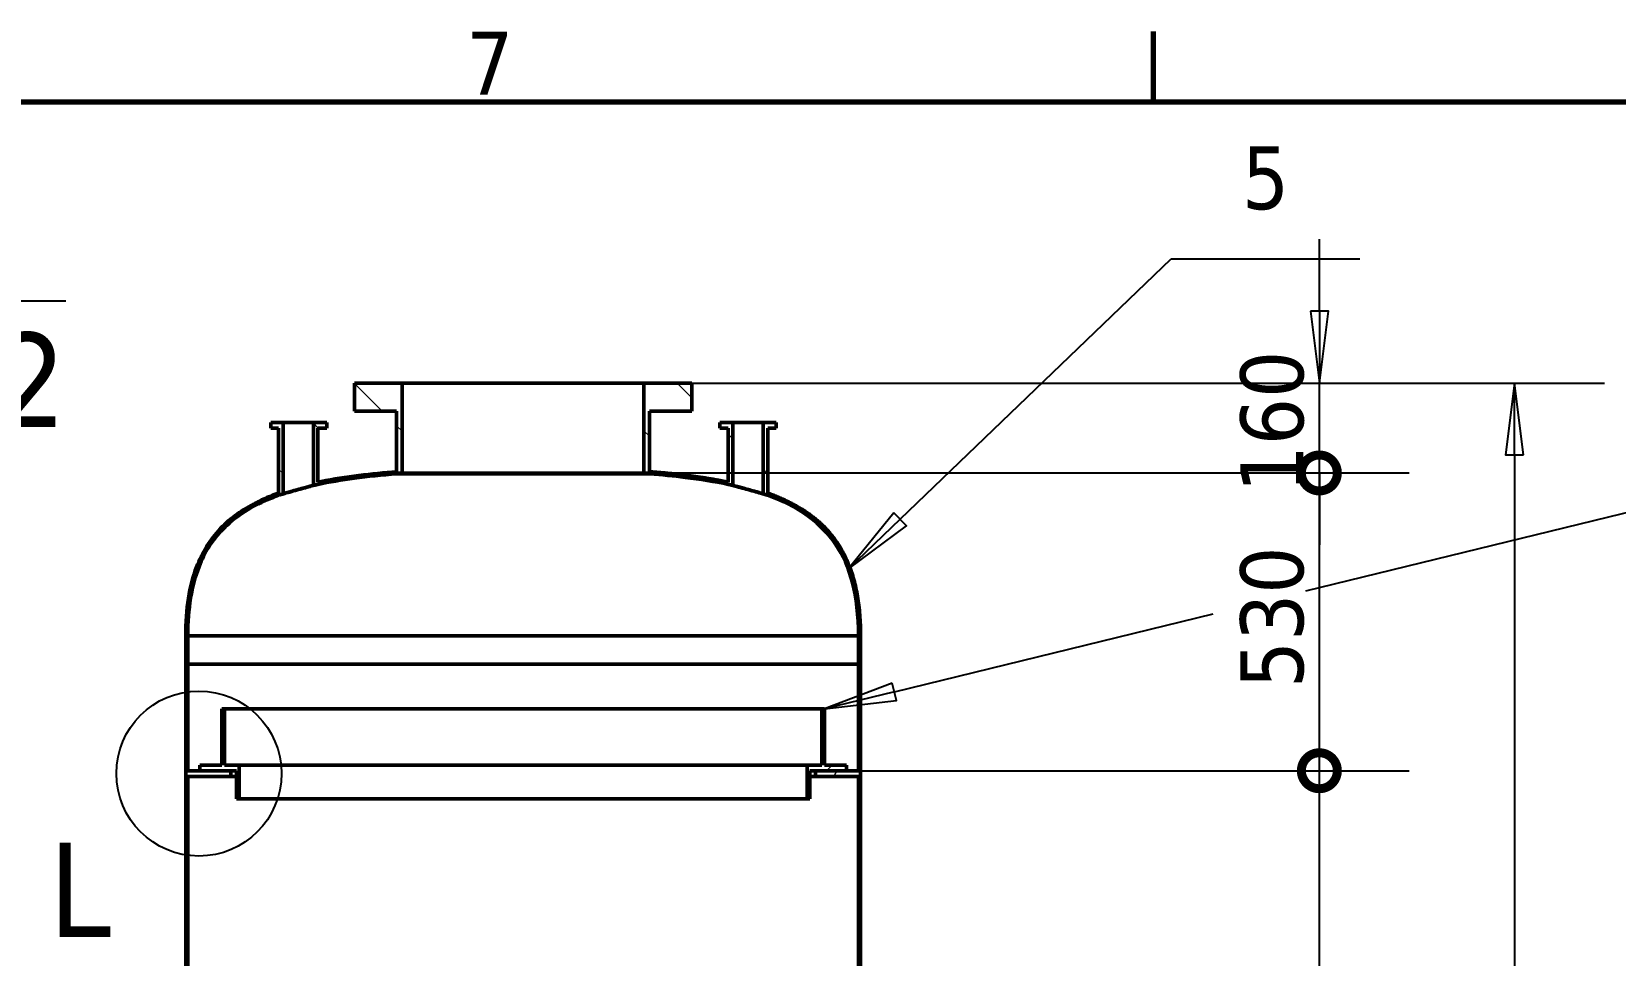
# Model space of a CAD drawing. Header units: millimetres. Extents: x 0 to 19008, y 0 to 13560.
# Drawn here: x 2756 to 5573, y 11601 to 13245 of the extents above; entities that cross this region are included whole.
import ezdxf

# ---------------------------------------------------------------- set-up
doc = ezdxf.new("R2010")
doc.units = ezdxf.units.MM
doc.header["$LTSCALE"] = 32
for name, color, linetype, lineweight in [('剖面线 (ISO)', 7, 'Continuous', 18), ('可见 (ISO)', 7, 'Continuous', 50), ('图框 (ISO)', 7, 'Continuous', 70), ('尺寸 (ISO)', 7, 'Continuous', 25), ('局部视图边界 (ISO)', 7, 'Continuous', 25), ('符号 (ISO)', 7, 'Continuous', 25)]:
    doc.layers.add(name, color=color, linetype=linetype, lineweight=lineweight)
doc.styles.add('标签文本 (ISO)', font='TAHOMA.TTF')
doc.styles.add('注释文本 (ISO)', font='TAHOMA.TTF')
doc.dimstyles.new('默认 (GB)', dxfattribs={"dimscale": 32, "dimtxt": 3.5, "dimasz": 4, "dimexe": 5, "dimexo": 0, "dimgap": 0.75, "dimtad": 1, "dimrnd": 1e-08, "dimdsep": 46, "dimtxsty": '注释文本 (ISO)', "dimblk": 'Filled-1', "dimcen": 0.09, "dimdle": 10, "dimclrd": 256, "dimclre": 256, "dimclrt": 256, "dimaunit": 1, "dimadec": 3, "dimazin": 2, "dimtfac": 1, "dimtmove": 0, "dimatfit": 3, "dimldrblk": 'Filled-1', "dimfxl": 1, "dimtolj": 1, "dimtzin": 0, "dimlwd": -1, "dimlwe": -1, "dimarcsym": 0})

# ---------------------------------------------------------------- blocks, each defined once
blk = doc.blocks.new('图框 默认图框')
at = {"layer": '图框 (ISO)'}
blk.add_line((148.5, 410), (148.5, 413.9), dxfattribs=at)
at = {"layer": '图框 (ISO)', "flags": 128}
blk.add_lwpolyline([(10, 10), (10, 410), (584, 410), (584, 10), (10, 10)], dxfattribs=at)
at = {"layer": '图框 (ISO)', "insert": (110.291, 410.4), "char_height": 3.5, "attachment_point": 7, "style": '注释文本 (ISO)'}
blk.add_mtext('7', dxfattribs=at)
blk = doc.blocks.new('引出序号11')
at = {"layer": '符号 (ISO)'}
for p, q in [((134.409, 386.778), (149.474, 401.259)), ((149.474, 401.259), (159.974, 401.259)), ((134.063, 387.138), (131.526, 384.006)), ((134.409, 386.778), (131.526, 384.006)), ((134.756, 386.417), (134.063, 387.138)), ((131.526, 384.006), (134.756, 386.417))]:
    blk.add_line(p, q, dxfattribs=at)
at = {"layer": '符号 (ISO)', "flags": 128}
blk.add_lwpolyline([(134.063, 387.138), (131.526, 384.006), (134.756, 386.417), (134.063, 387.138)], dxfattribs=at)
at = {"layer": '符号 (ISO)'}
blk.add_solid([(134.063, 387.138), (131.526, 384.006), (134.756, 386.417), (134.063, 387.138)], dxfattribs=at)
at = {"layer": '符号 (ISO)', "insert": (154.724, 405.745), "char_height": 3.5, "attachment_point": 5, "style": '注释文本 (ISO)'}
blk.add_mtext('5', dxfattribs=at)
blk = doc.blocks.new('引出序号12')
at = {"layer": '符号 (ISO)'}
for p, q in [((156.965, 382.789), (192.106, 391.408)), ((192.106, 391.408), (202.606, 391.408)), ((134.091, 377.179), (151.817, 381.527)), ((133.972, 377.665), (130.206, 376.227)), ((134.21, 376.694), (133.972, 377.665)), ((134.091, 377.179), (130.206, 376.227)), ((130.206, 376.227), (134.21, 376.694))]:
    blk.add_line(p, q, dxfattribs=at)
at = {"layer": '符号 (ISO)', "flags": 128}
blk.add_lwpolyline([(133.972, 377.665), (130.206, 376.227), (134.21, 376.694), (133.972, 377.665)], dxfattribs=at)
at = {"layer": '符号 (ISO)'}
blk.add_solid([(133.972, 377.665), (130.206, 376.227), (134.21, 376.694), (133.972, 377.665)], dxfattribs=at)
at = {"layer": '符号 (ISO)', "insert": (197.356, 395.788), "char_height": 3.5, "attachment_point": 5, "style": '注释文本 (ISO)'}
blk.add_mtext('1', dxfattribs=at)
blk = doc.blocks.new('_DotSmall')
at = {"color": 0, "linetype": 'ByBlock', "const_width": 0.5}
blk.add_lwpolyline([(-0.0625, 0, 1), (0.0625, 0, 1)], format="xyb", close=True, dxfattribs=at)
blk = doc.blocks.new('*D43')
at = {"layer": 'Defpoints', "color": 0, "transparency": 16777216}
for p in [(4226.8, 11929.3), (5046.9, 11929.3), (4226.8, 10119.3)]:
    blk.add_point(p, dxfattribs=at)
at = {"layer": '尺寸 (ISO)', "transparency": 16777216}
for p, q in [((4226.8, 11929.3), (5206.9, 11929.3)), ((5046.9, 10119.3), (5046.9, 11929.3)), ((4226.8, 10119.3), (5206.9, 10119.3))]:
    blk.add_line(p, q, dxfattribs=at)
at = {"layer": '尺寸 (ISO)', "transparency": 16777216, "xscale": 128, "yscale": 128, "zscale": 128}
for p, rotation in [((5046.9, 11929.3), 90), ((5046.9, 10119.3), 270)]:
    blk.add_blockref('_DotSmall', p, dxfattribs=dict(at, rotation=rotation))
at = {"layer": '尺寸 (ISO)', "transparency": 16777216, "insert": (4905.8, 10868), "char_height": 112, "attachment_point": 1, "rotation": 90, "style": '注释文本 (ISO)'}
blk.add_mtext('\\A1;1810', dxfattribs=at)
blk = doc.blocks.new('Filled-1')
at = {"color": 0}
for p, q in [((0, 0), (-1, 0.125)), ((-1, 0.125), (-1, -0.125)), ((-1, 0), (0, 0)), ((-1, -0.125), (0, 0))]:
    blk.add_line(p, q, dxfattribs=at)
at = {"color": 0, "flags": 128}
blk.add_lwpolyline([(-1, -0.125), (0, 0), (-1, 0.125), (-1, -0.125)], dxfattribs=at)
at = {"color": 0}
blk.add_solid([(-1, -0.125), (0, 0), (-1, 0.125), (-1, -0.125)], dxfattribs=at)
blk = doc.blocks.new('*D44')
at = {"layer": 'Defpoints', "color": 0, "transparency": 16777216}
for p in [(3845.5, 12459.3), (5046.9, 12459.3), (4226.8, 11929.3)]:
    blk.add_point(p, dxfattribs=at)
at = {"layer": '尺寸 (ISO)', "transparency": 16777216}
for p, q in [((3845.5, 12459.3), (5206.9, 12459.3)), ((5046.9, 11929.3), (5046.9, 12459.3)), ((4226.8, 11929.3), (5206.9, 11929.3))]:
    blk.add_line(p, q, dxfattribs=at)
at = {"layer": '尺寸 (ISO)', "transparency": 16777216, "xscale": 128, "yscale": 128, "zscale": 128}
for p, rotation in [((5046.9, 12459.3), 90), ((5046.9, 11929.3), 270)]:
    blk.add_blockref('_DotSmall', p, dxfattribs=dict(at, rotation=rotation))
at = {"layer": '尺寸 (ISO)', "transparency": 16777216, "insert": (4906.2, 12076.2), "char_height": 112, "attachment_point": 1, "rotation": 90, "style": '注释文本 (ISO)'}
blk.add_mtext('\\A1;530', dxfattribs=at)
blk = doc.blocks.new('*D45')
at = {"layer": 'Defpoints', "color": 0, "transparency": 16777216}
for p in [(3845.5, 12619.3), (5046.9, 12619.3), (3845.5, 12459.3)]:
    blk.add_point(p, dxfattribs=at)
at = {"layer": '尺寸 (ISO)', "transparency": 16777216}
for p, q in [((5046.9, 12747.3), (5046.9, 12875.3)), ((3845.5, 12619.3), (5206.9, 12619.3)), ((5046.9, 12459.3), (5046.9, 12619.3)), ((3845.5, 12459.3), (5206.9, 12459.3)), ((5046.9, 12459.3), (5046.9, 12331.3))]:
    blk.add_line(p, q, dxfattribs=at)
at = {"layer": '尺寸 (ISO)', "transparency": 16777216, "xscale": 128, "yscale": 128, "zscale": 128}
for name, p, rotation in [('Filled-1', (5046.9, 12619.3), 270), ('_DotSmall', (5046.9, 12459.3), 90)]:
    blk.add_blockref(name, p, dxfattribs=dict(at, rotation=rotation))
at = {"layer": '尺寸 (ISO)', "transparency": 16777216, "insert": (4906.3, 12424.7), "char_height": 112, "attachment_point": 1, "rotation": 90, "style": '注释文本 (ISO)'}
blk.add_mtext('\\A1;160', dxfattribs=at)
blk = doc.blocks.new('*D46')
at = {"layer": 'Defpoints', "color": 0, "transparency": 16777216}
for p in [(3630.5, 12619.3), (4180.5, 873), (5394.1, 873)]:
    blk.add_point(p, dxfattribs=at)
at = {"layer": '尺寸 (ISO)', "transparency": 16777216}
for p, q in [((3630.5, 12619.3), (5554.1, 12619.3)), ((5394.1, 12491.3), (5394.1, 1001)), ((4180.5, 873), (5554.1, 873))]:
    blk.add_line(p, q, dxfattribs=at)
at = {"layer": '尺寸 (ISO)', "transparency": 16777216, "xscale": 128, "yscale": 128, "zscale": 128}
for p, rotation in [((5394.1, 12619.3), 90), ((5394.1, 873), 270)]:
    blk.add_blockref('Filled-1', p, dxfattribs=dict(at, rotation=rotation))
at = {"layer": '尺寸 (ISO)', "transparency": 16777216, "insert": (5253.5, 6547.5), "char_height": 112, "attachment_point": 1, "rotation": 90, "style": '注释文本 (ISO)'}
blk.add_mtext('\\A1;11750', dxfattribs=at)
blk = doc.blocks.new('二维局部视图1')
at = {"layer": '局部视图边界 (ISO)'}
blk.add_circle((95.432, 372.636), 4.59, dxfattribs=at)
at = {"layer": '局部视图边界 (ISO)', "insert": (87.088, 363.535), "char_height": 5.25, "attachment_point": 7, "style": '标签文本 (ISO)'}
blk.add_mtext('L', dxfattribs=at)

msp = doc.modelspace()

# ---------------------------------------------------------------- hatches: boundary and pattern name
at = {"layer": '剖面线 (ISO)'}
h = msp.add_hatch(dxfattribs=at)
h.set_pattern_fill('ANSI31', color=256, scale=812.8, angle=90.0002105, style=0)
h.set_pattern_definition([(135.0002, (0, 0), (-71.8418, -71.8423), [])])
edge = h.paths.add_edge_path()
edge.add_line((3415.5394, 12459.2543), (3415.5394, 12619.2543))
edge.add_line((3415.5394, 12619.2543), (3330.5394, 12619.2543))
edge.add_line((3330.5394, 12619.2543), (3330.5394, 12569.2543))
edge.add_line((3330.5394, 12569.2543), (3405.5394, 12569.2543))
edge.add_line((3405.5394, 12569.2543), (3405.5394, 12461.6))
edge.add_spline(control_points=[(3405.5394, 12461.6), (3361.8904, 12458.1492), (3314.9696, 12452.8297), (3269.5585, 12443.6983), (3267.5439, 12443.2843), (3265.5394, 12442.8634)], knot_values=[-66.561358793, -66.561358793, -66.561358793, -66.561358793, -51.538851219, -51.538851219, -50.837825334, -50.837825334, -50.837825334, -50.837825334], degree=3, periodic=0)
edge.add_line((3265.5394, 12442.8634), (3265.5394, 12539.2543))
edge.add_line((3265.5394, 12539.2543), (3281.4624, 12539.2543))
edge.add_line((3281.4624, 12539.2543), (3281.4624, 12549.2543))
edge.add_line((3281.4624, 12549.2543), (3257.5394, 12549.2543))
edge.add_line((3257.5394, 12549.2543), (3257.5394, 12539.2543))
edge.add_line((3257.5394, 12539.2543), (3257.5394, 12437.1937))
edge.add_spline(control_points=[(3257.5394, 12437.1937), (3258.4445, 12437.4116), (3259.3496, 12437.6281), (3261.8646, 12438.2256), (3263.4755, 12438.6038), (3265.216, 12439.0076), (3265.3446, 12439.0374), (3265.4953, 12439.0723), (3265.5174, 12439.0774), (3265.5394, 12439.0825)], knot_values=[-0.82190105, -0.82190105, -0.82190105, -0.82190105, -0.542803625, -0.542803625, -0.046399945, -0.046399945, -0.006793334, -0.006793334, 0, 0, 0, 0], degree=3, periodic=0)
edge.add_spline(control_points=[(3265.5394, 12439.0825), (3305.3846, 12447.4985), (3351.6693, 12453.6248), (3405.5394, 12457.8897)], knot_values=[-16.211621641, -16.211621641, -16.211621641, -16.211621641, 0, 0, 0, 0], degree=3, periodic=0)
edge.add_line((3405.5394, 12457.8897), (3405.5394, 12459.2543))
edge.add_line((3405.5394, 12459.2543), (3415.5394, 12459.2543))
edge = h.paths.add_edge_path()
edge.add_line((3030.5394, 12169.2542), (3030.5394, 12119.2543))
edge.add_line((3030.5394, 12119.2543), (3034.2394, 12119.2543))
edge.add_line((3034.2394, 12119.2543), (3034.2394, 12169.2543))
edge.add_line((3034.2394, 12169.2543), (3034.0282, 12169.2543))
edge.add_spline(control_points=[(3034.0282, 12169.2543), (3034.0493, 12218.4181), (3040.7658, 12259.1426), (3063.9036, 12317.9306), (3077.78, 12340.1642), (3117.504, 12380.9668), (3142.8042, 12396.9799), (3178.1594, 12412.9513), (3186.6281, 12416.3789), (3195.5394, 12419.6079)], knot_values=[-78.90411291, -78.90411291, -78.90411291, -78.90411291, -60.380280271, -60.380280271, -46.637128085, -46.637128085, -31.296918994, -31.296918994, -26.774088676, -26.774088676, -26.774088676, -26.774088676], degree=3, periodic=0)
edge.add_spline(control_points=[(3195.5394, 12419.6079), (3195.5909, 12419.625), (3195.6424, 12419.6422), (3195.8231, 12419.7023), (3195.9523, 12419.7453), (3196.5688, 12419.9501), (3197.0563, 12420.1113), (3199.3589, 12420.8701), (3201.1766, 12421.46), (3203.1776, 12422.0999), (3203.3585, 12422.1576), (3203.5394, 12422.2153)], knot_values=[-7.256412961, -7.256412961, -7.256412961, -7.256412961, -7.240154243, -7.240154243, -7.199357857, -7.199357857, -7.045515491, -7.045515491, -6.472993401, -6.472993401, -6.416089603, -6.416089603, -6.416089603, -6.416089603], degree=3, periodic=0)
edge.add_line((3203.5394, 12422.2153), (3203.5394, 12539.2543))
edge.add_line((3203.5394, 12539.2543), (3203.5394, 12549.2543))
edge.add_line((3203.5394, 12549.2543), (3181.468, 12549.2543))
edge.add_line((3181.468, 12549.2543), (3181.468, 12539.2543))
edge.add_line((3181.468, 12539.2543), (3195.5394, 12539.2543))
edge.add_line((3195.5394, 12539.2543), (3195.5394, 12423.5402))
edge.add_spline(control_points=[(3195.5394, 12423.5402), (3181.2486, 12418.4165), (3167.7322, 12412.6674), (3131.7272, 12394.2425), (3110.3677, 12379.3572), (3073.3331, 12340.4125), (3059.4552, 12317.509), (3036.8506, 12258.1697), (3030.349, 12217.9005), (3030.3282, 12169.2543)], knot_values=[-42.10435345, -42.10435345, -42.10435345, -42.10435345, -36.333511694, -36.333511694, -25.716446506, -25.716446506, -14.59388401, -14.59388401, 0, 0, 0, 0], degree=3, periodic=0)
edge.add_line((3030.3282, 12169.2543), (3030.5394, 12169.2542))
edge = h.paths.add_edge_path()
edge.add_line((3845.5394, 12619.2543), (3845.5394, 12459.2543))
edge.add_line((3845.5394, 12459.2543), (3855.5394, 12459.2543))
edge.add_line((3855.5394, 12459.2543), (3855.5394, 12457.8897))
edge.add_spline(control_points=[(3855.5394, 12457.8897), (3877.2455, 12456.1713), (3925.8755, 12451.4032), (3971.2885, 12444.2047), (3995.5394, 12439.0825)], knot_values=[1.627687346, 1.627687346, 1.627687346, 1.627687346, 1.666484394, 1.716532436, 1.716532436, 1.716532436, 1.716532436], degree=3, periodic=0)
edge.add_spline(control_points=[(3995.5394, 12439.0825), (3995.5911, 12439.0705), (3995.6427, 12439.0586), (3995.8238, 12439.0166), (3995.9532, 12438.9866), (3996.5719, 12438.843), (3997.0611, 12438.7291), (3999.3837, 12438.1861), (4001.2159, 12437.752), (4003.2108, 12437.2728), (4003.3751, 12437.2332), (4003.5394, 12437.1937)], knot_values=[-7.263360178, -7.263360178, -7.263360178, -7.263360178, -7.247460086, -7.247460086, -7.207613217, -7.207613217, -7.056969627, -7.056969627, -6.492244925, -6.492244925, -6.441554549, -6.441554549, -6.441554549, -6.441554549], degree=3, periodic=0)
edge.add_line((4003.5394, 12437.1937), (4003.5394, 12539.2543))
edge.add_line((4003.5394, 12539.2543), (4003.5394, 12549.2543))
edge.add_line((4003.5394, 12549.2543), (3980.3982, 12549.2543))
edge.add_line((3980.3982, 12549.2543), (3980.3982, 12539.2543))
edge.add_line((3980.3982, 12539.2543), (3995.5394, 12539.2543))
edge.add_line((3995.5394, 12539.2543), (3995.5394, 12442.8634))
edge.add_spline(control_points=[(3995.5394, 12442.8634), (3963.1718, 12449.6608), (3928.7728, 12454.7699), (3892.757, 12458.6577), (3855.5394, 12461.6)], knot_values=[1.627513649, 1.627513649, 1.627513649, 1.627513649, 1.627513649, 1.716009624, 1.716009624, 1.716009624, 1.716009624, 1.716009624], degree=4, periodic=0)
edge.add_line((3855.5394, 12461.6), (3855.5394, 12569.2543))
edge.add_line((3855.5394, 12569.2543), (3930.5394, 12569.2543))
edge.add_line((3930.5394, 12569.2543), (3930.5394, 12619.2543))
edge.add_line((3930.5394, 12619.2543), (3845.5394, 12619.2543))
edge = h.paths.add_edge_path()
edge.add_line((4230.5394, 12119.2543), (4230.5394, 12169.2542))
edge.add_line((4230.5394, 12169.2542), (4230.7507, 12169.2543))
edge.add_spline(control_points=[(4230.7507, 12169.2543), (4230.7014, 12284.6787), (4198.1084, 12353.8859), (4140.5279, 12396.6548), (4065.5394, 12423.5402)], knot_values=[1.766816587, 1.766816587, 1.766816587, 1.766816587, 1.766816587, 2, 2, 2, 2, 2], degree=4, periodic=0)
edge.add_line((4065.5394, 12423.5402), (4065.5394, 12539.2543))
edge.add_line((4065.5394, 12539.2543), (4080.3982, 12539.2543))
edge.add_line((4080.3982, 12539.2543), (4080.3982, 12549.2543))
edge.add_line((4080.3982, 12549.2543), (4057.5394, 12549.2543))
edge.add_line((4057.5394, 12549.2543), (4057.5394, 12539.2543))
edge.add_line((4057.5394, 12539.2543), (4057.5394, 12422.2153))
edge.add_spline(control_points=[(4057.5394, 12422.2153), (4058.9208, 12421.7749), (4060.1499, 12421.3781), (4061.2063, 12421.0344), (4062.8437, 12420.5017), (4064.0468, 12420.1036), (4065.0593, 12419.7677), (4065.2709, 12419.6973), (4065.4677, 12419.6317), (4065.5118, 12419.6171), (4065.53, 12419.611), (4065.5331, 12419.61), (4065.5363, 12419.6089), (4065.5394, 12419.6079)], knot_values=[-0.66557914, -0.66557914, -0.66557914, -0.66557914, 0, 0, 0, 1.031709893, 1.031709893, 1.455302973, 1.455302973, 1.689012475, 1.689012475, 1.689012475, 1.729777649, 1.729777649, 1.729777649, 1.729777649], degree=3, periodic=0)
edge.add_spline(control_points=[(4065.5394, 12419.6079), (4069.7155, 12418.0947), (4097.0124, 12407.6797), (4142.0906, 12383.6384), (4189.2812, 12335.6683), (4219.6489, 12267.957), (4227.035, 12205.6911), (4227.0507, 12169.2543)], knot_values=[1.767797494, 1.767797494, 1.767797494, 1.767797494, 1.777656262, 1.833242197, 1.888828131, 1.944414066, 1.999999197, 1.999999197, 1.999999197, 1.999999197], degree=3, periodic=0)
edge.add_line((4227.0507, 12169.2543), (4226.8394, 12169.2543))
edge.add_line((4226.8394, 12169.2543), (4226.8394, 12119.2543))
edge.add_line((4226.8394, 12119.2543), (4230.5394, 12119.2543))
h = msp.add_hatch(dxfattribs=at)
h.set_pattern_fill('ANSI31', color=256, scale=812.8, angle=14.9999778, style=0)
h.set_pattern_definition([(60, (0, 0), (-87.9882, 50.8), [])])
h.paths.add_polyline_path([(3034.2394, 3294.2543), (3030.5394, 3294.2543), (3030.5394, 2219.2543), (3034.2394, 2219.2543)])
h.paths.add_polyline_path([(4230.5394, 3594.2543), (4226.8394, 3594.2543), (4226.8394, 2219.2543), (4230.5394, 2219.2543)])
h.paths.add_polyline_path([(3110.5394, 4119.2543), (3110.5394, 4129.2543), (3055.5394, 4129.2543), (3034.2394, 4129.2543), (3034.2394, 4494.2543), (3030.5394, 4494.2543), (3030.5394, 3744.2543), (3034.2394, 3744.2543), (3034.2394, 4119.2543)])
h.paths.add_polyline_path([(3110.5394, 11919.2543), (3110.5394, 11929.2543), (3055.5394, 11929.2543), (3034.2394, 11929.2543), (3034.2394, 12119.2543), (3030.5394, 12119.2543), (3030.5394, 10734.2543), (3034.2394, 10734.2543), (3034.2394, 11919.2543)])
h.paths.add_polyline_path([(4150.5394, 11929.2543), (4150.5394, 11919.2543), (4226.8394, 11919.2543), (4226.8394, 11142.9543), (4226.8394, 11142.7543), (4230.5394, 11142.7543), (4230.5394, 11142.9543), (4230.5394, 12119.2543), (4226.8394, 12119.2543), (4226.8394, 11929.2543), (4205.5394, 11929.2543)])
h.paths.add_polyline_path([(3034.2394, 10109.2543), (3110.5394, 10109.2543), (3110.5394, 10119.2543), (3055.5394, 10119.2543), (3034.2394, 10119.2543), (3034.2394, 10284.2543), (3030.5394, 10284.2543), (3030.5394, 4944.2543), (3034.2394, 4944.2543)])
h.paths.add_polyline_path([(4150.5394, 10109.2543), (4226.8394, 10109.2543), (4226.8394, 4129.2543), (4205.5394, 4129.2543), (4150.5394, 4129.2543), (4150.5394, 4119.2543), (4226.8394, 4119.2543), (4226.8394, 4044.2543), (4230.5394, 4044.2543), (4230.5394, 11095.5543), (4230.5394, 11095.7543), (4226.8394, 11095.7543), (4226.8394, 11095.5543), (4226.8394, 10119.2543), (4205.5394, 10119.2543), (4150.5394, 10119.2543)])
h = msp.add_hatch(dxfattribs=at)
h.set_pattern_fill('ANSI31', color=256, scale=812.8, style=0)
h.set_pattern_definition([(45, (0, 0), (-71.84205, 71.84205), [])])
h.paths.add_polyline_path([(3125.5394, 11879.2543), (3125.5394, 11939.2543), (3099.4902, 11939.2543), (3099.4902, 12039.2543), (3094.4902, 12039.2543), (3094.4902, 11939.2543), (3055.5394, 11939.2543), (3055.5394, 11929.2543), (3110.5394, 11929.2543), (3120.5394, 11929.2543), (3120.5394, 11879.2543)])
h.paths.add_polyline_path([(4135.5394, 11939.2543), (4135.5394, 11879.2543), (4140.5394, 11879.2543), (4140.5394, 11929.2543), (4150.5394, 11929.2543), (4205.5394, 11929.2543), (4205.5394, 11939.2543), (4166.5887, 11939.2543), (4166.5887, 12039.2543), (4161.5887, 12039.2543), (4161.5887, 11939.2543)])

# ---------------------------------------------------------------- linework, layer by layer
at = {"layer": '可见 (ISO)'}
for p, q in [((3415.5394, 12619.2543), (3330.5394, 12619.2543)), ((3330.5394, 12619.2543), (3330.5394, 12569.2543)), ((3415.5394, 12459.2543), (3415.5394, 12619.2543)), ((3415.5394, 12619.2543), (3630.5394, 12619.2543)), ((3630.5394, 12619.2543), (3845.5394, 12619.2543)), ((3845.5394, 12619.2543), (3845.5394, 12459.2543)), ((3930.5394, 12619.2543), (3845.5394, 12619.2543)), ((3930.5394, 12569.2543), (3930.5394, 12619.2543)), ((3330.5394, 12569.2543), (3405.5394, 12569.2543)), ((3405.5394, 12569.2543), (3405.5394, 12461.6)), ((3855.5394, 12461.6), (3855.5394, 12569.2543)), ((3855.5394, 12569.2543), (3930.5394, 12569.2543)), ((3203.5394, 12549.2543), (3181.468, 12549.2543)), ((3181.468, 12549.2543), (3181.468, 12539.2543)), ((3181.468, 12539.2543), (3195.5394, 12539.2543)), ((3195.5394, 12539.2543), (3195.5394, 12423.5402)), ((3203.5394, 12539.2543), (3203.5394, 12549.2543)), ((3203.5394, 12549.2543), (3208.2679, 12549.2543)), ((3203.5394, 12422.2153), (3203.5394, 12539.2543)), ((3208.2679, 12549.2543), (3257.5394, 12549.2543)), ((3281.4624, 12549.2543), (3257.5394, 12549.2543)), ((3257.5394, 12549.2543), (3257.5394, 12539.2543)), ((3257.5394, 12539.2543), (3257.5394, 12437.1937)), ((3265.5394, 12442.8634), (3265.5394, 12539.2543)), ((3265.5394, 12539.2543), (3281.4624, 12539.2543)), ((3281.4624, 12539.2543), (3281.4624, 12549.2543)), ((4003.5394, 12549.2543), (3980.3982, 12549.2543)), ((3980.3982, 12549.2543), (3980.3982, 12539.2543)), ((3980.3982, 12539.2543), (3995.5394, 12539.2543)), ((3995.5394, 12539.2543), (3995.5394, 12442.8634)), ((4003.5394, 12539.2543), (4003.5394, 12549.2543)), ((4003.5394, 12549.2543), (4057.5394, 12549.2543)), ((4003.5394, 12539.2543), (4003.5394, 12437.1937)), ((4080.3982, 12549.2543), (4057.5394, 12549.2543)), ((4057.5394, 12539.2543), (4057.5394, 12549.2543)), ((4057.5394, 12539.2543), (4057.5394, 12422.2153)), ((4065.5394, 12539.2543), (4065.5394, 12423.5402)), ((4065.5394, 12539.2543), (4080.3982, 12539.2543)), ((4080.3982, 12539.2543), (4080.3982, 12549.2543)), ((3405.5394, 12457.8897), (3405.5394, 12459.2543)), ((3405.5394, 12459.2543), (3415.5394, 12459.2543)), ((3855.5394, 12457.8897), (3405.5394, 12457.8897)), ((3415.5394, 12459.2543), (3630.5394, 12459.2543)), ((3630.5394, 12459.2543), (3845.5394, 12459.2543)), ((3845.5394, 12459.2543), (3855.5394, 12459.2543)), ((3855.5394, 12459.2543), (3855.5394, 12457.8897)), ((3030.3282, 12169.2543), (3030.5394, 12169.2542)), ((3030.5394, 12169.2542), (3030.5394, 12119.2543)), ((3034.2394, 12169.2543), (3034.0282, 12169.2543)), ((3034.2394, 12119.2543), (3034.2394, 12169.2543)), ((4226.8394, 12169.2543), (3034.2394, 12169.2543)), ((4227.0507, 12169.2543), (4226.8394, 12169.2543)), ((4226.8394, 12169.2543), (4226.8394, 12119.2543)), ((4230.5394, 12169.2542), (4230.7507, 12169.2543)), ((4230.5394, 12119.2543), (4230.5394, 12169.2542)), ((3030.5394, 12119.2543), (3034.2394, 12119.2543)), ((3034.2394, 12119.2543), (3030.5394, 12119.2543)), ((3030.5394, 12119.2543), (3030.5394, 10734.2543)), ((4226.8394, 12119.2543), (3034.2394, 12119.2543)), ((3034.2394, 11929.2543), (3034.2394, 12119.2543)), ((3034.2394, 12119.2543), (4226.8394, 12119.2543)), ((4226.8394, 12119.2543), (4230.5394, 12119.2543)), ((4230.5394, 12119.2543), (4226.8394, 12119.2543)), ((4226.8394, 12119.2543), (4226.8394, 11929.2543)), ((4230.5394, 11142.7543), (4230.5394, 12119.2543)), ((3099.4902, 12039.2543), (3094.4902, 12039.2543)), ((3094.4902, 12039.2543), (3094.4902, 11939.2543)), ((3099.4902, 11939.2543), (3099.4902, 12039.2543)), ((4161.5887, 12039.2543), (3099.4902, 12039.2543)), ((4166.5887, 12039.2543), (4161.5887, 12039.2543)), ((4161.5887, 12039.2543), (4161.5887, 11939.2543)), ((4166.5887, 11939.2543), (4166.5887, 12039.2543)), ((3110.5394, 11929.2543), (3034.2394, 11929.2543)), ((3034.2394, 10734.2543), (3034.2394, 11919.2543)), ((3034.2394, 11919.2543), (3110.5394, 11919.2543)), ((3094.4902, 11939.2543), (3055.5394, 11939.2543)), ((3055.5394, 11939.2543), (3055.5394, 11929.2543)), ((3055.5394, 11929.2543), (3120.5394, 11929.2543)), ((3125.5394, 11939.2543), (3099.4902, 11939.2543)), ((3110.5394, 11919.2543), (3110.5394, 11929.2543)), ((3120.5394, 11919.2543), (3110.5394, 11919.2543)), ((3120.5394, 11929.2543), (3120.5394, 11879.2543)), ((3125.5394, 11879.2543), (3125.5394, 11939.2543)), ((4135.5394, 11939.2543), (3125.5394, 11939.2543)), ((4135.5394, 11939.2543), (4135.5394, 11879.2543)), ((4161.5887, 11939.2543), (4135.5394, 11939.2543)), ((4140.5394, 11879.2543), (4140.5394, 11929.2543)), ((4140.5394, 11929.2543), (4205.5394, 11929.2543)), ((4150.5394, 11919.2543), (4140.5394, 11919.2543)), ((4150.5394, 11929.2543), (4150.5394, 11919.2543)), ((4226.8394, 11929.2543), (4150.5394, 11929.2543)), ((4150.5394, 11919.2543), (4226.8394, 11919.2543)), ((4205.5394, 11939.2543), (4166.5887, 11939.2543)), ((4205.5394, 11929.2543), (4205.5394, 11939.2543)), ((4226.8394, 11919.2543), (4226.8394, 11142.7543)), ((3120.5394, 11879.2543), (3125.5394, 11879.2543)), ((3125.5394, 11879.2543), (4135.5394, 11879.2543)), ((4135.5394, 11879.2543), (4140.5394, 11879.2543))]:
    msp.add_line(p, q, dxfattribs=at)
for points, knots in [([(3405.5394, 12461.6), (3361.8904, 12458.1492), (3314.9696, 12452.8297), (3269.5585, 12443.6983), (3267.5439, 12443.2843), (3265.5394, 12442.8634)], [-66.561358793, -66.561358793, -66.561358793, -66.561358793, -51.538851219, -51.538851219, -50.837825334, -50.837825334, -50.837825334, -50.837825334]), ([(3855.5394, 12457.8897), (3877.2455, 12456.1713), (3925.8755, 12451.4032), (3971.2885, 12444.2047), (3995.5394, 12439.0825)], [1.62768734567, 1.62768734567, 1.62768734567, 1.62768734567, 1.6664843937, 1.71653243584, 1.71653243584, 1.71653243584, 1.71653243584]), ([(3195.5394, 12423.5402), (3181.2486, 12418.4165), (3167.7322, 12412.6674), (3131.7272, 12394.2425), (3110.3677, 12379.3572), (3073.3331, 12340.4125), (3059.4552, 12317.509), (3036.8506, 12258.1697), (3030.349, 12217.9005), (3030.3282, 12169.2543)], [-42.10435345, -42.10435345, -42.10435345, -42.10435345, -36.333511694, -36.333511694, -25.716446506, -25.716446506, -14.59388401, -14.59388401, 0, 0, 0, 0]), ([(3265.5394, 12439.0825), (3265.5394, 12439.0825), (3265.5394, 12439.0825), (3265.5394, 12439.0825), (3265.5394, 12439.0825), (3265.5394, 12439.0825), (3265.5394, 12439.0825), (3265.5394, 12439.0825), (3265.5393, 12439.0824), (3265.5385, 12439.0823), (3265.5366, 12439.0818), (3265.5224, 12439.0782), (3265.4957, 12439.0714), (3265.1432, 12438.9819), (3263.9992, 12438.6922), (3260.1532, 12437.7084), (3257.4625, 12437.017), (3250.7976, 12435.279), (3246.8463, 12434.2372), (3238.1493, 12431.9013), (3233.4558, 12430.6193), (3224.0124, 12427.988), (3219.3363, 12426.6582), (3210.8566, 12424.2035), (3207.0999, 12423.094), (3203.1777, 12421.922), (3202.3945, 12421.6871), (3201.669, 12421.4688)], [11.228036204, 11.228036204, 11.228036204, 11.228036204, 11.228420589, 11.228420589, 11.23005691, 11.23005691, 11.232690516, 11.232690516, 11.241456736, 11.241456736, 11.292325819, 11.292325819, 11.473538202, 11.473538202, 12.801559133, 12.801559133, 14.156306706, 14.156306706, 15.561559605, 15.561559605, 17.018110212, 17.018110212, 18.501426202, 18.501426202, 19.94578105, 19.94578105, 20.33780353, 20.33780353, 20.33780353, 20.33780353]), ([(3203.5394, 12422.2153), (3203.5394, 12422.2153), (3203.5395, 12422.2153), (3203.5397, 12422.2154), (3203.5406, 12422.2157), (3203.5444, 12422.2168), (3203.5483, 12422.218), (3203.5703, 12422.2245), (3203.6009, 12422.2337), (3203.7134, 12422.2673), (3203.8135, 12422.2972), (3204.3409, 12422.4545), (3205.0194, 12422.6568), (3205.96, 12422.9358), (3206.6121, 12423.1292), (3207.3853, 12423.3579), (3208.2679, 12423.618)], [16.162255748, 16.162255748, 16.162255748, 16.162255748, 16.167346734, 16.167346734, 16.199954783, 16.199954783, 16.25032838, 16.25032838, 16.401805407, 16.401805407, 16.631566607, 16.631566607, 17.318579998, 17.318579998, 17.318579998, 17.794814939, 17.794814939, 17.794814939, 17.794814939]), ([(3208.2679, 12423.618), (3208.9446, 12423.8173), (3209.6855, 12424.035), (3212.6244, 12424.8953), (3215.1539, 12425.6299), (3219.5022, 12426.8762), (3221.1313, 12427.3401), (3226.2096, 12428.776), (3229.7757, 12429.7703), (3236.966, 12431.7461), (3240.5296, 12432.7101), (3246.8435, 12434.398), (3249.5704, 12435.117), (3253.4269, 12436.1272), (3254.7627, 12436.4745), (3256.7286, 12436.9844), (3257.3236, 12437.1379), (3257.5095, 12437.1859), (3257.5229, 12437.1894), (3257.534, 12437.1923), (3257.5363, 12437.1929), (3257.5389, 12437.1935), (3257.5394, 12437.1937), (3257.5394, 12437.1937)], [0.476234941, 0.476234941, 0.476234941, 0.476234941, 0.841347391, 0.841347391, 1.817615725, 1.817615725, 2.36158442, 2.36158442, 3.463628285, 3.463628285, 4.607523436, 4.607523436, 5.693493124, 5.693493124, 6.505498513, 6.505498513, 7.3404679, 7.3404679, 7.434602061, 7.434602061, 7.472314788, 7.472314788, 7.50280143, 7.50280143, 7.50280143, 7.50280143]), ([(3257.5394, 12437.1937), (3258.4445, 12437.4116), (3259.3496, 12437.6281), (3261.8646, 12438.2256), (3263.4755, 12438.6038), (3265.216, 12439.0076), (3265.3446, 12439.0374), (3265.4953, 12439.0723), (3265.5174, 12439.0774), (3265.5394, 12439.0825)], [-0.82190105, -0.82190105, -0.82190105, -0.82190105, -0.5428036245, -0.5428036245, -0.0463999455, -0.0463999455, -0.0067933341, -0.0067933341, 0, 0, 0, 0]), ([(3995.5394, 12439.0825), (3995.5911, 12439.0705), (3995.6427, 12439.0586), (3995.8238, 12439.0166), (3995.9532, 12438.9866), (3996.5719, 12438.843), (3997.0611, 12438.7291), (3999.3837, 12438.1861), (4001.2159, 12437.752), (4003.2108, 12437.2728), (4003.3751, 12437.2332), (4003.5394, 12437.1937)], [-7.2633601783, -7.2633601783, -7.2633601783, -7.2633601783, -7.2474600858, -7.2474600858, -7.2076132166, -7.2076132166, -7.056969627, -7.056969627, -6.4922449245, -6.4922449245, -6.441554549, -6.441554549, -6.441554549, -6.441554549]), ([(4065.5394, 12419.6079), (4065.5394, 12419.6079), (4065.5394, 12419.6079), (4065.5394, 12419.6079), (4065.5394, 12419.6079), (4065.5394, 12419.6079), (4065.5394, 12419.6079), (4065.5385, 12419.6081), (4065.5338, 12419.6096), (4065.4013, 12419.6502), (4064.4686, 12419.9367), (4061.0732, 12420.9685), (4058.6151, 12421.7117), (4052.3973, 12423.5615), (4048.6443, 12424.6644), (4040.2619, 12427.0806), (4035.6678, 12428.3816), (4026.3295, 12430.9746), (4021.6548, 12432.2469), (4012.9959, 12434.5652), (4009.074, 12435.5958), (4002.5639, 12437.2887), (3999.9994, 12437.946), (3997.3857, 12438.6133), (3996.7287, 12438.7804), (3995.8101, 12439.0139), (3995.5636, 12439.0764), (3995.5402, 12439.0823), (3995.5397, 12439.0824), (3995.5395, 12439.0825), (3995.5395, 12439.0825), (3995.5394, 12439.0825), (3995.5394, 12439.0825), (3995.5394, 12439.0825), (3995.5394, 12439.0825), (3995.5394, 12439.0825)], [0, 0, 0, 0, 0.00152684, 0.00152684, 0.003718351, 0.003718351, 0.009288841, 0.009288841, 0.099715675, 0.099715675, 1.404894945, 1.404894945, 2.738936155, 2.738936155, 4.128631085, 4.128631085, 5.572986779, 5.572986779, 7.03194204, 7.03194204, 8.461095212, 8.461095212, 9.841434492, 9.841434492, 10.507460075, 10.507460075, 11.193372496, 11.193372496, 11.220178219, 11.220178219, 11.224442593, 11.224442593, 11.226290651, 11.226290651, 11.227739103, 11.227739103, 11.227739103, 11.227739103]), ([(4003.5394, 12437.1937), (4003.5394, 12437.1937), (4003.5401, 12437.1935), (4003.5431, 12437.1927), (4003.5462, 12437.1919), (4003.5617, 12437.1879), (4003.5812, 12437.1829), (4003.6482, 12437.1656), (4003.7039, 12437.1512), (4003.9719, 12437.082), (4004.2881, 12437.0002), (4005.4661, 12436.6952), (4006.5499, 12436.414), (4009.6128, 12435.6145), (4011.7089, 12435.0646), (4016.8114, 12433.7117), (4019.8513, 12432.8981), (4026.5364, 12431.0839), (4030.1553, 12430.0884), (4037.3664, 12428.0748), (4040.9004, 12427.0721), (4046.7702, 12425.3852), (4049.1723, 12424.6861), (4052.8891, 12423.5962), (4054.2944, 12423.1805), (4056.5286, 12422.5174), (4057.248, 12422.3024), (4057.4959, 12422.2283), (4057.5159, 12422.2224), (4057.5321, 12422.2175), (4057.5353, 12422.2166), (4057.538, 12422.2158), (4057.5386, 12422.2156), (4057.5393, 12422.2154), (4057.5394, 12422.2153), (4057.5394, 12422.2153)], [0, 0, 0, 0, 0.031803474, 0.031803474, 0.077472773, 0.077472773, 0.193866089, 0.193866089, 0.357825793, 0.357825793, 0.80271673, 0.80271673, 1.569265259, 1.569265259, 2.499931288, 2.499931288, 3.538728212, 3.538728212, 4.654507756, 4.654507756, 5.796912578, 5.796912578, 6.751296863, 6.751296863, 7.557477688, 7.557477688, 8.461101536, 8.461101536, 8.577750322, 8.577750322, 8.624212636, 8.624212636, 8.641906418, 8.641906418, 8.658223716, 8.658223716, 8.658223716, 8.658223716]), ([(3034.0282, 12169.2543), (3034.0493, 12218.4181), (3040.7658, 12259.1426), (3063.9036, 12317.9306), (3077.78, 12340.1642), (3117.504, 12380.9668), (3142.8042, 12396.9799), (3178.1594, 12412.9513), (3186.6281, 12416.3789), (3195.5394, 12419.6079)], [-78.90411291, -78.90411291, -78.90411291, -78.90411291, -60.380280271, -60.380280271, -46.637128085, -46.637128085, -31.296918994, -31.296918994, -26.774088676, -26.774088676, -26.774088676, -26.774088676]), ([(3195.5394, 12419.6079), (3195.5909, 12419.625), (3195.6424, 12419.6422), (3195.8231, 12419.7023), (3195.9523, 12419.7453), (3196.5688, 12419.9501), (3197.0563, 12420.1113), (3199.3589, 12420.8701), (3201.1766, 12421.46), (3203.1776, 12422.0999), (3203.3585, 12422.1576), (3203.5394, 12422.2153)], [-7.256412961, -7.256412961, -7.256412961, -7.256412961, -7.2401542429, -7.2401542429, -7.1993578571, -7.1993578571, -7.0455154914, -7.0455154914, -6.472993401, -6.472993401, -6.4160896033, -6.4160896033, -6.4160896033, -6.4160896033]), ([(3201.669, 12421.4688), (3199.8427, 12420.9193), (3198.382, 12420.4756), (3196.7779, 12419.9867), (3196.3413, 12419.8533), (3195.7238, 12419.6644), (3195.5569, 12419.6132), (3195.5401, 12419.608), (3195.5397, 12419.6079), (3195.5395, 12419.6079), (3195.5395, 12419.6079), (3195.5394, 12419.6079), (3195.5394, 12419.6079), (3195.5394, 12419.6079), (3195.5394, 12419.6079), (3195.5394, 12419.6079)], [20.33780353, 20.33780353, 20.33780353, 20.33780353, 21.324613237, 21.324613237, 21.863028357, 21.863028357, 22.425870529, 22.425870529, 22.449204112, 22.449204112, 22.453064282, 22.453064282, 22.454950761, 22.454950761, 22.455997901, 22.455997901, 22.455997901, 22.455997901]), ([(4057.5394, 12422.2153), (4058.9208, 12421.7749), (4060.1499, 12421.3781), (4061.2063, 12421.0344), (4062.8437, 12420.5017), (4064.0468, 12420.1036), (4065.0593, 12419.7677), (4065.2709, 12419.6973), (4065.4677, 12419.6317), (4065.5118, 12419.6171), (4065.53, 12419.611), (4065.5331, 12419.61), (4065.5363, 12419.6089), (4065.5394, 12419.6079)], [-0.66557914, -0.66557914, -0.66557914, -0.66557914, 0, 0, 0, 1.031709893, 1.031709893, 1.455302973, 1.455302973, 1.689012475, 1.689012475, 1.689012475, 1.729777649, 1.729777649, 1.729777649, 1.729777649]), ([(4065.5394, 12419.6079), (4069.7155, 12418.0947), (4097.0124, 12407.6797), (4142.0906, 12383.6384), (4189.2812, 12335.6683), (4219.6489, 12267.957), (4227.035, 12205.6911), (4227.0507, 12169.2543)], [1.7677974938, 1.7677974938, 1.7677974938, 1.7677974938, 1.7776562625, 1.8332421968, 1.8888281312, 1.9444140656, 1.9999991971, 1.9999991971, 1.9999991971, 1.9999991971])]:
    msp.add_open_spline(points, degree=3, knots=knots, dxfattribs=at)
for points, degree in [([(3265.5394, 12439.0825), (3305.3846, 12447.4985), (3351.6693, 12453.6248), (3405.5394, 12457.8897)], 3), ([(3855.5394, 12461.6), (3892.757, 12458.6577), (3928.7728, 12454.7699), (3963.1718, 12449.6608), (3995.5394, 12442.8634)], 4), ([(4065.5394, 12423.5402), (4140.5279, 12396.6548), (4198.1084, 12353.8859), (4230.7014, 12284.6787), (4230.7507, 12169.2543)], 4)]:
    msp.add_open_spline(points, degree=degree, dxfattribs=at)
at = {"layer": '符号 (ISO)'}
msp.add_line((2284.9109, 12765.4707), (2816.9562, 12765.4707), dxfattribs=at)

# ---------------------------------------------------------------- block references
at = {"xscale": 32, "yscale": 32, "zscale": 32}
msp.add_blockref('图框 默认图框', (0, 0), dxfattribs=at)
at = {"layer": '局部视图边界 (ISO)', "xscale": 32, "yscale": 32, "zscale": 32}
msp.add_blockref('二维局部视图1', (0, 0), dxfattribs=at)
at = {"layer": '符号 (ISO)', "xscale": 32, "yscale": 32, "zscale": 32}
for name in ['引出序号11', '引出序号12']:
    msp.add_blockref(name, (0, 0), dxfattribs=at)

# ---------------------------------------------------------------- texts
at = {"layer": '符号 (ISO)', "insert": (2310.0437, 12537.8573), "char_height": 167.99999, "attachment_point": 7, "style": '标签文本 (ISO)'}
msp.add_mtext('1 :32', dxfattribs=at)

# ---------------------------------------------------------------- dimensions: what is measured, and where the dimension line sits
at = {"layer": '尺寸 (ISO)'}
for base, p1, p2, override, picture, middle in [((5046.8667, 12619.2543), (3845.5394, 12459.2543), (3845.5394, 12619.2543), {"dimgap": 0.75, "dimdec": 2, "dimblk1": 'DotSmall', "dimblk2": 'Filled-1', "dimsah": 1, "dimdle": 0, "dimtol": 0, "dimlim": 0, "dimtp": 0, "dimtm": 0, "dimtdec": 2, "dimtofl": 1, "dimatfit": 1}, '*D45', (5046.8667, 12539.2543)), ((5394.1026, 873.0043), (3630.5394, 12619.2543), (4180.5394, 873.0043), {"dimgap": 0.75, "dimdec": 2, "dimlfac": 1.000319, "dimtol": 0, "dimlim": 0, "dimtp": 0, "dimtm": 0, "dimtdec": 2, "dimtofl": 0, "dimatfit": 1}, '*D46', (5394.1026, 6746.1293)), ((5046.8667, 12459.2543), (4226.8394, 11929.2543), (3845.5394, 12459.2543), {"dimgap": 0.75, "dimdec": 2, "dimblk1": 'DotSmall', "dimblk2": 'DotSmall', "dimsah": 1, "dimdle": 0, "dimtol": 0, "dimlim": 0, "dimtp": 0, "dimtm": 0, "dimtdec": 2, "dimtofl": 0, "dimatfit": 1}, '*D44', (5046.8667, 12194.5743)), ((5046.8667, 11929.2543), (4226.8394, 10119.2543), (4226.8394, 11929.2543), {"dimgap": 0.75, "dimdec": 2, "dimblk1": 'DotSmall', "dimblk2": 'DotSmall', "dimsah": 1, "dimdle": 0, "dimtol": 0, "dimlim": 0, "dimtp": 0, "dimtm": 0, "dimtdec": 2, "dimtofl": 0, "dimatfit": 1}, '*D43', (5046.8667, 11024.5743))]:
    dim = msp.add_linear_dim(base=base, p1=p1, p2=p2, angle=90, dimstyle='默认 (GB)', override=override, dxfattribs=at)
    dim.commit()
    dim.dimension.update_dxf_attribs({"geometry": picture, "text_midpoint": middle, "dimtype": 160})

doc.saveas('drawing.dxf')
